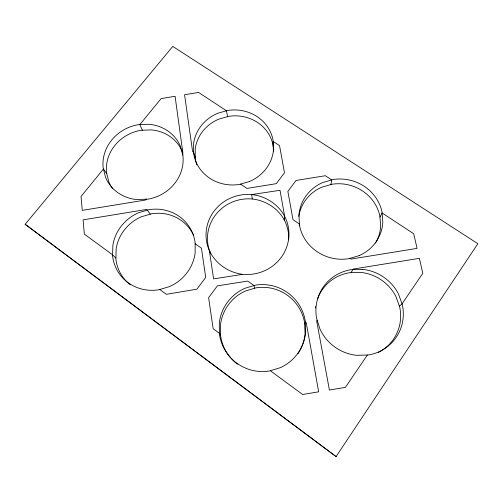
<?xml version="1.0" encoding="UTF-8"?>
<svg xmlns="http://www.w3.org/2000/svg" width="503" height="503" viewBox="0 0 503 503"><rect width="100%" height="100%" fill="white"/><g stroke="black" fill="none" stroke-linecap="round" stroke-linejoin="round"><path stroke-width="0.75" d="M195.133 243.741L195.133 253.034A42.133 39.995 -31.5 0 1 169.486 286.616L158.81 289.772A42.133 39.995 -31.5 0 1 112.571 255.719L112.879 245.15A42.133 39.995 -31.5 0 1 138.665 212.694L149.02 209.682A42.133 39.995 -31.5 0 1 195.101 242.427L195.133 243.741L201.426 248.205L205.714 277.455L196.893 289.181L166.317 294.312L159.747 289.483M130.264 284.761A41.277 39.247 -31.9 0 1 115.885 258.976L116.174 248.601A41.277 39.247 -31.9 0 1 141.412 216.755L151.554 213.8A41.277 39.247 -31.9 0 1 193.642 235.366M299.21 225.564L299.398 224.005L292.985 219.654L287.873 191.423L296.053 180.458L325.359 175.723L331.716 179.904L330.88 184.79M297.921 353.823A42.604 42.516 80.5 0 0 305.076 333.552L304.56 322.423A42.604 42.516 80.5 0 0 255.901 287.861L245.433 290.979A42.604 42.516 80.5 0 0 220.477 324.919L220.635 336.017A42.604 42.516 80.5 0 0 237.447 364.166M304.774 323.995L305.384 322.008L305.164 320.405A43.484 43.428 80.1 0 0 255.467 285.144L244.779 288.326A43.484 43.428 80.1 0 0 219.289 322.964L219.44 334.288A43.484 43.428 80.1 0 0 269.375 370.994L280.41 367.655A43.484 43.428 80.1 0 0 305.698 331.766L305.384 322.008L306.208 322.593L318.676 391.818L302.661 394.49L270.306 370.717M379.947 217.082L382.091 212.964L413.711 233.744L417.075 248.375L351.088 259.064L350.013 258.335M336.073 456.579L477.85 243.697L172.793 46.421L25.15 224.288L336.073 456.579L25.15 224.288M399.558 306.019L402.042 303.881L422.803 273.274L419.37 258.341L353.119 269.074L351.144 272.67L351.528 272.123M367.36 355.024L345.423 387.36L329.408 390.032L316.664 320.901L317.154 320.204M146.316 199.144L137.005 199.597A40.529 37.36 -22 0 1 105.536 177.289L103.146 167.795A40.529 37.36 -22 0 1 138.457 124.669L148.769 124.26A40.529 37.36 -22 0 1 180.105 145.556L182.803 154.911A40.529 37.36 -22 0 1 147.631 199.213L146.316 199.144L145.637 199.999L82.253 210.38L81.033 196.459L103.448 169.014L106.831 173.849M210.688 253.883A40.655 39.265 -9 0 1 252.229 198.987L251.739 194.567C265.804 196.044 278.788 204.532 285.138 217.258A41.498 40.02 -9 0 1 281.127 257.511A41.498 40.02 -9 0 1 242.905 274.311L213.618 278.888L209.323 250.507A41.498 40.02 -9 0 1 251.739 194.567L280.001 190.297L284.648 216.321L284.478 220.352L284.962 221.276A40.655 39.265 -9 0 1 288.64 239.824M252.229 198.987C265.666 200.433 278.115 208.343 284.478 220.352L284.208 218.849M242.113 274.261C228.268 272.375 215.655 263.729 209.581 251.035L210.669 253.726M227.645 116.784L226.488 110.773L198.559 92.433L184.563 94.734L192.592 151.535L193.63 152.233L195.246 157.395M240.579 184.098L246.954 188.424L276.285 183.658L284.478 172.768L279.549 145.625L273.154 141.425L273.217 146.801M150.347 214.24L146.788 209.418L83.083 219.855L84.328 234.071L112.559 254.814L115.872 258.083M220.76 335.18L219.566 333.439L213.153 328.723L208.6 297.669L217.409 285.861L247.728 281.076L254.053 285.566L254.512 288.276M142.437 130.233L139.809 124.618L161.13 98.588L175.094 96.287L182.891 153.101L182.444 153.667L182.966 155.131M182.815 153.723L181.979 150.825A39.731 36.719 -22.2 0 0 151.221 129.881L141.11 130.283A39.731 36.719 -22.2 0 0 106.529 172.655L108.887 181.979A39.731 36.719 -22.2 0 0 112.446 188.506M273.374 151.133L273.179 145.845A39.479 36.801 -9 0 0 228.419 116.375L218.673 119.186A39.479 36.801 -9 0 0 195.208 148.844L195.246 158.445A39.479 36.801 -9 0 0 196.849 164.934M375.521 243.068A41.296 39.259 13.7 0 0 380.664 226.224L379.859 215.944A41.296 39.259 13.7 0 0 331.754 184.28L321.706 187.229A41.296 39.259 13.7 0 0 298.801 216.441M378.331 352.408A43.359 41.762 36.9 0 0 399.684 307.031L395.924 296.525A43.359 41.762 36.9 0 0 360.45 272.368L349.484 272.72A43.359 41.762 36.9 0 0 317.538 298.939M315.375 308.043A43.359 41.762 36.9 0 1 315.588 306.49M359.4 255.537L348.83 258.687A42.151 40.007 13.4 0 1 299.448 225.162L298.971 214.712A42.151 40.007 13.4 0 1 322.63 182.564L332.885 179.558A42.151 40.007 13.4 0 1 381.997 211.801L382.827 222.282A42.151 40.007 13.4 0 1 359.4 255.537M249.695 181.438L239.466 184.425A40.265 37.448 -9 0 1 193.63 153.308L193.598 143.537A40.265 37.448 -9 0 1 217.541 113.351L227.475 110.49A40.265 37.448 -9 0 1 273.116 140.45L273.475 150.252A40.265 37.448 -9 0 1 249.695 181.438M362.223 269.331L351.031 269.69A44.289 42.623 36.3 0 0 316.626 318.562L320.134 329.446A44.289 42.623 36.3 0 0 356.64 355.319L368.221 354.999A44.289 42.623 36.3 0 0 402.331 304.686L398.477 293.959A44.289 42.623 36.3 0 0 362.223 269.331"/></g></svg>
